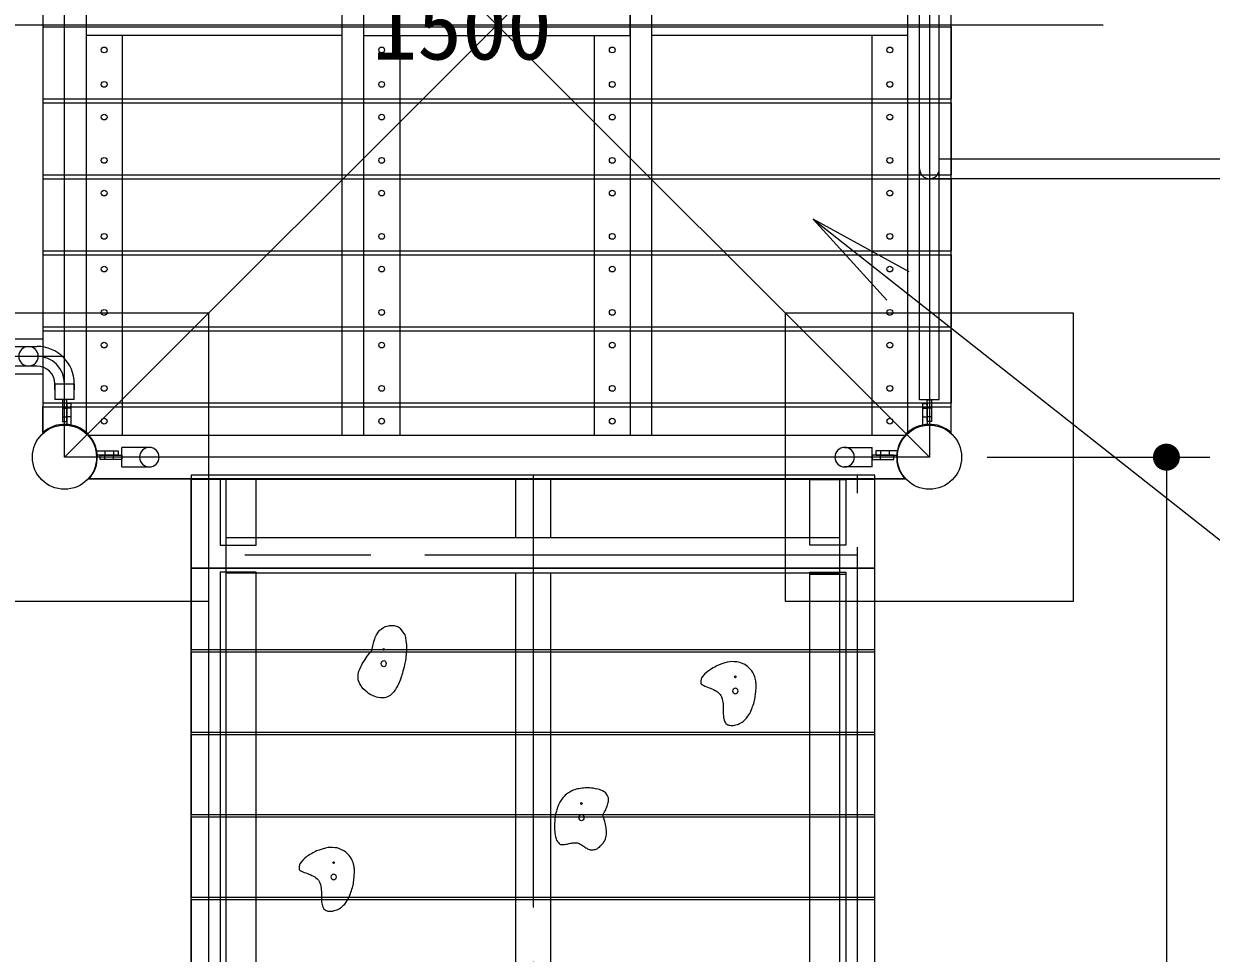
# Model space of a CAD drawing. Units: millimetres at full size, sheet at 1:50; details may follow other scales. Extents: x 750 to 20250, y 750 to 14100.
# Drawn here: x 5656 to 7304, y 9599 to 10889 of the extents above; entities that cross this region are included whole.
import ezdxf
from ezdxf.enums import TextEntityAlignment as Align

# ---------------------------------------------------------------- set-up
doc = ezdxf.new("R2010")
doc.units = ezdxf.units.MM
doc.header["$LTSCALE"] = 50
doc.linetypes.add('CHAIN', pattern=[18.5, 12, -1.5, 3.5, -1.5])
for name, color, linetype, lineweight in [('D-BMK', 2, 'CHAIN', 13), ('D-STR', 1, 'Continuous', 13), ('D-STR-DIM\u3000寸法線、寸法値', 7, 'Continuous', 13), ('D-STR-HTXT\u3000旗上げ', 7, 'Continuous', 13), ('D-STR-TXT\u3000文字列', 7, 'Continuous', 13), ('D-STR\u3000構造物外形線', 1, 'Continuous', 25)]:
    doc.layers.add(name, color=color, linetype=linetype, lineweight=lineweight)
doc.styles.add('ＭＳ ゴシック', font='')
doc.styles.get('ＭＳ ゴシック').set_extended_font_data('MS Gothic')

# ---------------------------------------------------------------- blocks, each defined once
blk = doc.blocks.new('filled_dot')
at = {"color": 0, "linetype": 'Continuous', "lineweight": -2, "const_width": 1.25}
blk.add_lwpolyline([(-0.625, 0, 1), (0.625, 0, 1)], format="xyb", close=True, dxfattribs=at)
blk = doc.blocks.new('open_arrow')
at = {"color": 0, "linetype": 'Continuous', "lineweight": -2}
blk.add_lwpolyline([(7.5, 1.25), (0, 0), (7.5, -1.25)], dxfattribs=at)

msp = doc.modelspace()

# ---------------------------------------------------------------- linework, layer by layer
at = {"layer": 'D-BMK'}
for p, q in [((5913.05, 8637.39), (5913.05, 10262.39)), ((6363.05, 10262.39), (6363.05, 8678.74)), ((6813.05, 8637.39), (6813.05, 10262.39)), ((6813.05, 10151.22), (5913.05, 10151.22))]:
    msp.add_line(p, q, dxfattribs=at)
at = {"layer": 'D-STR'}
for p, q in [((5888.75, 8637.39), (5888.75, 10256.39)), ((6837.35, 10256.39), (5888.75, 10256.39)), ((5937.35, 8637.39), (5937.35, 10256.39)), ((6338.75, 10256.39), (6338.75, 10175.52)), ((6387.35, 10256.39), (6387.35, 10175.52)), ((6788.75, 8637.39), (6788.75, 10256.39)), ((6837.35, 8637.39), (6837.35, 10262.39)), ((6788.75, 10175.52), (5937.35, 10175.52)), ((5937.35, 10126.92), (6788.75, 10126.92)), ((6338.75, 10126.92), (6338.75, 9439.28)), ((6387.35, 10126.92), (6387.35, 9439.28)), ((6797.06, 10124.71), (6747.06, 10124.71))]:
    msp.add_line(p, q, dxfattribs=at)
at = {"layer": 'D-STR', "color": 9}
for points in [[(6837.35, 10262.39), (5888.75, 10262.39), (5888.75, 10133.3), (6837.35, 10133.3)], [(6837.35, 10133.3), (5888.75, 10133.3), (5888.75, 10020.5), (6837.35, 10020.5)], [(6837.35, 10016.75), (5888.75, 10016.75), (5888.75, 9906.05), (6837.35, 9906.05)], [(6837.35, 9902.23), (5888.75, 9902.23), (5888.75, 9791.53), (6837.35, 9791.53)], [(6837.35, 9787.71), (5888.75, 9787.71), (5888.75, 9677.01), (6837.35, 9677.01)], [(6837.35, 9673.25), (5888.75, 9673.25), (5888.75, 9562.55), (6837.35, 9562.55)]]:
    msp.add_lwpolyline(points, close=True, dxfattribs=at)
at = {"layer": 'D-STR'}
for points in [[(5979.04, 10256.39), (5929.04, 10256.39), (5929.04, 10165.31), (5979.04, 10165.31)], [(6747.06, 10256.39), (6797.06, 10256.39), (6797.06, 10165.31), (6747.06, 10165.31)], [(5979.04, 10127.68), (5929.04, 10127.68), (5929.04, 9409.33), (5979.04, 9409.33)], [(6747.06, 10127.68), (6797.06, 10127.68), (6797.06, 9409.33), (6747.06, 9409.33)]]:
    msp.add_lwpolyline(points, close=True, dxfattribs=at)
at = {"layer": 'D-STR', "lineweight": 25}
for centre, major_axis in [((6155.92, 10020.72), (0, -1.23)), ((6155.92, 10001), (0, -4.31))]:
    msp.add_ellipse(centre, major_axis=major_axis, ratio=0.791044, dxfattribs=at)
at = {"layer": 'D-STR', "color": 152, "lineweight": 25}
for centre, major_axis in [((6643.75, 9982.61), (0, -1.23)), ((6643.75, 9962.89), (0, -4.31))]:
    msp.add_ellipse(centre, major_axis=major_axis, ratio=0.791044, dxfattribs=at)
at = {"layer": 'D-STR', "color": 114, "lineweight": 25}
for centre, major_axis in [((6430.29, 9806.83), (0, -1.23)), ((6430.29, 9787.11), (0, -4.31))]:
    msp.add_ellipse(centre, major_axis=major_axis, ratio=0.791044, dxfattribs=at)
at = {"layer": 'D-STR', "color": 2, "lineweight": 25}
for centre, major_axis in [((6086.4, 9724.8), (0, -1.23)), ((6086.4, 9705.08), (0, -4.31))]:
    msp.add_ellipse(centre, major_axis=major_axis, ratio=0.791044, dxfattribs=at)
at = {"layer": 'D-STR', "lineweight": 25}
msp.add_open_spline([(6139.33, 10019.38), (6137.69, 10017.34), (6132.98, 10011.04), (6131.49, 10008.88), (6130.09, 10006.85), (6126.04, 10000.67), (6124.92, 9998.48), (6123.91, 9996.53), (6121.33, 9990.42), (6120.88, 9988.27), (6120.47, 9986.33), (6120.18, 9980.29), (6120.64, 9978.36), (6121.17, 9976.13), (6124.31, 9969.9), (6125.69, 9968.07), (6127.19, 9966.08), (6132.77, 9961), (6134.84, 9959.6), (6136.88, 9958.21), (6143.6, 9954.95), (6145.98, 9954.3), (6148.12, 9953.71), (6154.84, 9953.2), (6157.04, 9953.5), (6158.69, 9953.72), (6163.31, 9955.88), (6164.68, 9956.83), (6166.17, 9957.88), (6169.96, 9961.88), (6171.05, 9963.34), (6172.31, 9965.02), (6175.42, 9970.5), (6176.32, 9972.39), (6177.34, 9974.51), (6179.97, 9981.08), (6180.65, 9983.33), (6181.86, 9987.3), (6185.05, 9999.36), (6185.76, 10003.45), (6186.45, 10007.46), (6187.68, 10019.63), (6187.6, 10023.69), (6187.53, 10027.16), (6186.24, 10037.61), (6184.98, 10040.85), (6183.99, 10043.39), (6178.74, 10049.87), (6176.72, 10051.7), (6175.76, 10052.56), (6171.9, 10053.58), (6170.62, 10053.79), (6169.28, 10054.01), (6165.15, 10054), (6163.79, 10053.81), (6162.4, 10053.61), (6158.31, 10052.43), (6157.03, 10051.84), (6155.75, 10051.25), (6152.18, 10048.93), (6151.14, 10047.97), (6150.09, 10047.01), (6147.48, 10043.61), (6146.75, 10042.39), (6145.96, 10041.09), (6144.12, 10036.9), (6143.59, 10035.47), (6143.02, 10033.94), (6141.62, 10029.24), (6141.26, 10027.65), (6140.88, 10025.99), (6140.4, 10020.7), (6139.33, 10019.38)], degree=3, knots=[0, 0, 0, 0, 1, 1, 1, 2, 2, 2, 3, 3, 3, 4, 4, 4, 5, 5, 5, 6, 6, 6, 7, 7, 7, 8, 8, 8, 9, 9, 9, 10, 10, 10, 11, 11, 11, 12, 12, 12, 13, 13, 13, 14, 14, 14, 15, 15, 15, 16, 16, 16, 17, 17, 17, 18, 18, 18, 19, 19, 19, 20, 20, 20, 21, 21, 21, 22, 22, 22, 23, 23, 23, 24, 24, 24, 24], dxfattribs=at)
at = {"layer": 'D-STR', "color": 152, "lineweight": 25}
msp.add_open_spline([(6670.51, 9949.81), (6670.02, 9948.12), (6668.39, 9943.1), (6667.78, 9941.44), (6667.19, 9939.83), (6665.31, 9935.04), (6664.55, 9933.51), (6663.81, 9932.03), (6661.31, 9927.75), (6660.29, 9926.45), (6659.28, 9925.16), (6655.8, 9921.68), (6654.51, 9920.69), (6653.32, 9919.79), (6649.37, 9917.64), (6647.98, 9917.08), (6646.64, 9916.54), (6642.41, 9915.4), (6640.97, 9915.25), (6639.7, 9915.11), (6635.79, 9915.26), (6634.57, 9915.64), (6633.5, 9915.97), (6630.49, 9917.75), (6629.86, 9918.67), (6628.96, 9920), (6627.58, 9924.71), (6627.31, 9926.3), (6626.98, 9928.33), (6626.99, 9934.52), (6626.9, 9936.57), (6626.81, 9938.74), (6626.78, 9945.26), (6626.45, 9947.41), (6626.15, 9949.31), (6624.75, 9955.02), (6623.78, 9956.69), (6622.89, 9958.22), (6618.93, 9961.89), (6617.48, 9962.9), (6615.97, 9963.94), (6610.87, 9966.1), (6609.18, 9966.82), (6607.62, 9967.49), (6602.76, 9969.08), (6601.24, 9969.83), (6600.12, 9970.37), (6596.51, 9972.11), (6596.06, 9973.27), (6595.48, 9974.75), (6596.03, 9979.79), (6596.82, 9981.17), (6598.13, 9983.45), (6603.91, 9989), (6606, 9990.59), (6608.62, 9992.59), (6617.17, 9997.62), (6620.19, 9998.93), (6623.21, 10000.23), (6632.72, 10003.08), (6635.98, 10003.55), (6638.45, 10003.9), (6646.01, 10003.5), (6648.45, 10002.96), (6650.68, 10002.46), (6657.05, 9999.71), (6658.95, 9998.45), (6660.79, 9997.22), (6665.58, 9992.54), (6666.84, 9990.73), (6668.12, 9988.9), (6670.77, 9982.68), (6671.47, 9980.55), (6671.92, 9979.18), (6672.41, 9974.87), (6672.5, 9973.43), (6672.6, 9971.92), (6672.53, 9967.35), (6672.44, 9965.83), (6672.36, 9964.24), (6671.89, 9959.48), (6671.66, 9957.9), (6671.43, 9956.29), (6670.96, 9951.38), (6670.51, 9949.81)], degree=3, knots=[0, 0, 0, 0, 1, 1, 1, 2, 2, 2, 3, 3, 3, 4, 4, 4, 5, 5, 5, 6, 6, 6, 7, 7, 7, 8, 8, 8, 9, 9, 9, 10, 10, 10, 11, 11, 11, 12, 12, 12, 13, 13, 13, 14, 14, 14, 15, 15, 15, 16, 16, 16, 17, 17, 17, 18, 18, 18, 19, 19, 19, 20, 20, 20, 21, 21, 21, 22, 22, 22, 23, 23, 23, 24, 24, 24, 25, 25, 25, 26, 26, 26, 27, 27, 27, 28, 28, 28, 28], dxfattribs=at)
at = {"layer": 'D-STR', "color": 114, "lineweight": 25}
msp.add_open_spline([(6460.04, 9790.02), (6460.6, 9788.37), (6462.13, 9783.37), (6462.58, 9781.69), (6463.02, 9780.06), (6464.22, 9775.16), (6464.47, 9773.49), (6464.71, 9771.92), (6465.12, 9767.16), (6465.04, 9765.57), (6464.95, 9764.05), (6464.13, 9759.51), (6463.63, 9758.06), (6463.15, 9756.69), (6461.03, 9752.84), (6460.17, 9751.67), (6459.32, 9750.5), (6456.3, 9747.35), (6455.16, 9746.46), (6454.1, 9745.63), (6450.59, 9743.58), (6449.32, 9743.14), (6448.18, 9742.76), (6444.55, 9742.31), (6443.36, 9742.42), (6442.36, 9742.51), (6439.53, 9743.67), (6438.63, 9744.12), (6437.66, 9744.6), (6435, 9746.47), (6434.1, 9747.07), (6433.18, 9747.67), (6430.5, 9749.61), (6429.54, 9750.13), (6428.61, 9750.63), (6425.73, 9751.97), (6424.7, 9752.17), (6423.44, 9752.41), (6419.58, 9752.39), (6418.3, 9752.26), (6416.96, 9752.13), (6413.04, 9751.16), (6411.72, 9750.9), (6410.49, 9750.66), (6406.79, 9749.81), (6405.53, 9749.77), (6404.47, 9749.74), (6401.19, 9750.01), (6400.3, 9750.58), (6399.11, 9751.34), (6396.39, 9754.73), (6395.78, 9756), (6394.96, 9757.73), (6393.63, 9763.35), (6393.35, 9765.24), (6393.01, 9767.47), (6392.7, 9774.24), (6392.73, 9776.5), (6392.76, 9778.8), (6393.36, 9785.7), (6393.67, 9787.98), (6393.89, 9789.69), (6394.95, 9794.77), (6395.4, 9796.43), (6395.81, 9797.95), (6397.32, 9802.41), (6397.93, 9803.85), (6398.49, 9805.18), (6400.45, 9809.03), (6401.2, 9810.25), (6401.89, 9811.39), (6404.25, 9814.65), (6405.15, 9815.64), (6406.17, 9816.76), (6409.52, 9819.89), (6410.75, 9820.79), (6411.96, 9821.69), (6415.89, 9823.96), (6417.27, 9824.57), (6418.7, 9825.21), (6423.19, 9826.69), (6424.72, 9827.06), (6426.38, 9827.45), (6431.43, 9828.22), (6433.13, 9828.33), (6435.37, 9828.47), (6442.12, 9828.5), (6444.35, 9828.28), (6446.53, 9828.08), (6453.04, 9826.94), (6455.12, 9826.25), (6456.92, 9825.65), (6462.13, 9823.18), (6463.55, 9821.91), (6464.76, 9820.83), (6467.24, 9816.5), (6467.75, 9814.96), (6468.09, 9813.94), (6467.82, 9810.66), (6467.65, 9809.6), (6467.46, 9808.35), (6466.4, 9804.69), (6465.99, 9803.49), (6465.52, 9802.14), (6463.89, 9798.17), (6463.27, 9796.88), (6462.62, 9795.52), (6459.55, 9791.46), (6460.04, 9790.02)], degree=3, knots=[0, 0, 0, 0, 1, 1, 1, 2, 2, 2, 3, 3, 3, 4, 4, 4, 5, 5, 5, 6, 6, 6, 7, 7, 7, 8, 8, 8, 9, 9, 9, 10, 10, 10, 11, 11, 11, 12, 12, 12, 13, 13, 13, 14, 14, 14, 15, 15, 15, 16, 16, 16, 17, 17, 17, 18, 18, 18, 19, 19, 19, 20, 20, 20, 21, 21, 21, 22, 22, 22, 23, 23, 23, 24, 24, 24, 25, 25, 25, 26, 26, 26, 27, 27, 27, 28, 28, 28, 29, 29, 29, 30, 30, 30, 31, 31, 31, 32, 32, 32, 33, 33, 33, 34, 34, 34, 35, 35, 35, 36, 36, 36, 36], dxfattribs=at)
at = {"layer": 'D-STR', "color": 2, "lineweight": 25}
msp.add_open_spline([(6113.17, 9692), (6112.68, 9690.31), (6111.04, 9685.28), (6110.44, 9683.63), (6109.85, 9682.02), (6107.97, 9677.23), (6107.2, 9675.7), (6106.46, 9674.22), (6103.96, 9669.93), (6102.95, 9668.63), (6101.94, 9667.35), (6098.46, 9663.87), (6097.16, 9662.88), (6095.97, 9661.98), (6092.02, 9659.82), (6090.64, 9659.27), (6089.29, 9658.72), (6085.07, 9657.59), (6083.63, 9657.44), (6082.35, 9657.3), (6078.45, 9657.44), (6077.22, 9657.82), (6076.15, 9658.15), (6073.15, 9659.93), (6072.52, 9660.86), (6071.61, 9662.19), (6070.23, 9666.9), (6069.97, 9668.48), (6069.63, 9670.51), (6069.64, 9676.7), (6069.56, 9678.76), (6069.47, 9680.93), (6069.44, 9687.45), (6069.1, 9689.59), (6068.81, 9691.5), (6067.4, 9697.2), (6066.43, 9698.87), (6065.55, 9700.41), (6061.59, 9704.07), (6060.14, 9705.08), (6058.63, 9706.13), (6053.52, 9708.29), (6051.83, 9709.01), (6050.27, 9709.67), (6045.42, 9711.26), (6043.9, 9712.01), (6042.78, 9712.56), (6039.17, 9714.3), (6038.71, 9715.46), (6038.14, 9716.93), (6038.69, 9721.98), (6039.48, 9723.35), (6040.79, 9725.63), (6046.56, 9731.19), (6048.66, 9732.78), (6051.28, 9734.77), (6059.82, 9739.81), (6062.85, 9741.12), (6065.87, 9742.42), (6075.38, 9745.27), (6078.64, 9745.74), (6081.11, 9746.09), (6088.67, 9745.69), (6091.11, 9745.15), (6093.34, 9744.65), (6099.71, 9741.9), (6101.61, 9740.63), (6103.45, 9739.41), (6108.23, 9734.73), (6109.5, 9732.92), (6110.78, 9731.09), (6113.43, 9724.86), (6114.13, 9722.74), (6114.57, 9721.37), (6115.06, 9717.05), (6115.16, 9715.62), (6115.26, 9714.1), (6115.18, 9709.53), (6115.1, 9708.02), (6115.01, 9706.43), (6114.54, 9701.67), (6114.31, 9700.09), (6114.08, 9698.47), (6113.62, 9693.57), (6113.17, 9692)], degree=3, knots=[0, 0, 0, 0, 1, 1, 1, 2, 2, 2, 3, 3, 3, 4, 4, 4, 5, 5, 5, 6, 6, 6, 7, 7, 7, 8, 8, 8, 9, 9, 9, 10, 10, 10, 11, 11, 11, 12, 12, 12, 13, 13, 13, 14, 14, 14, 15, 15, 15, 16, 16, 16, 17, 17, 17, 18, 18, 18, 19, 19, 19, 20, 20, 20, 21, 21, 21, 22, 22, 22, 23, 23, 23, 24, 24, 24, 25, 25, 25, 26, 26, 26, 27, 27, 27, 28, 28, 28, 28], dxfattribs=at)
at = {"layer": 'D-STR-DIM\u3000寸法線、寸法値'}
for p, q in [((6993.05, 10287.39), (7301.83, 10287.39)), ((7241.83, 10287.39), (7241.83, 8637.39))]:
    msp.add_line(p, q, dxfattribs=at)
at = {"layer": 'D-STR-HTXT\u3000旗上げ'}
msp.add_lwpolyline([(6751.5, 10617.79), (8036.94, 9603.99), (8056.94, 9603.99), (9962.81, 9603.99), (9226.04, 9603.99)], dxfattribs=at)
at = {"layer": 'D-STR\u3000構造物外形線'}
for p, q in [((5713.05, 10287.39), (5713.05, 11487.39)), ((5713.05, 11487.39), (6913.05, 10287.39)), ((6913.05, 11487.39), (5713.05, 10287.39)), ((6913.05, 11487.39), (6913.05, 10287.39)), ((5683.05, 11454.45), (5683.05, 10320.32)), ((5743.05, 11454.45), (5743.05, 10320.32)), ((6098.05, 10317.39), (6098.05, 11457.39)), ((6128.05, 11457.39), (6128.05, 10317.39)), ((6498.05, 11457.39), (6498.05, 10317.39)), ((6528.05, 10317.39), (6528.05, 11457.39)), ((6883.05, 10320.32), (6883.05, 11454.45)), ((6943.05, 10320.32), (6943.05, 11454.45)), ((6899.45, 10366.94), (6899.45, 11407.84)), ((6926.65, 10366.94), (6926.65, 11407.84)), ((3072, 10887.39), (7154.1, 10887.39)), ((5683.05, 10884.69), (6943.05, 10884.69)), ((5683.05, 10884.69), (5683.05, 10784.69)), ((6943.05, 10884.69), (6943.05, 10784.69)), ((6098.05, 10872.39), (5743.05, 10872.39)), ((5793.05, 10872.39), (5793.05, 10317.39)), ((6178.05, 10872.39), (6178.05, 10317.39)), ((6448.05, 10872.39), (6448.05, 10317.39)), ((6883.05, 10872.39), (6528.05, 10872.39)), ((6833.05, 10872.39), (6833.05, 10317.39)), ((5683.05, 10784.69), (6943.05, 10784.69)), ((5683.05, 10779.24), (6943.05, 10779.24)), ((5683.05, 10779.24), (5683.05, 10679.24)), ((6943.05, 10779.24), (6943.05, 10679.24)), ((9692.03, 10700.99), (6926.65, 10700.99)), ((5683.05, 10679.24), (6943.05, 10679.24)), ((5683.05, 10673.79), (6943.05, 10673.79)), ((5683.05, 10673.79), (5683.05, 10573.79)), ((9692.03, 10673.79), (6913.05, 10673.79)), ((6943.05, 10673.79), (6943.05, 10573.79)), ((5683.05, 10573.79), (6943.05, 10573.79)), ((5683.05, 10568.34), (6943.05, 10568.34)), ((5683.05, 10568.34), (5683.05, 10468.34)), ((6943.05, 10568.34), (6943.05, 10468.34)), ((5683.05, 10468.34), (6943.05, 10468.34)), ((5683.05, 10462.89), (6943.05, 10462.89)), ((5683.05, 10462.89), (5683.05, 10362.89)), ((6943.05, 10462.89), (6943.05, 10362.89)), ((3943.05, 10451.69), (5683.05, 10451.69)), ((3951.15, 10440.99), (5674.95, 10440.99)), ((3913.05, 10427.39), (5713.05, 10427.39)), ((5674.95, 10413.79), (3951.15, 10413.79)), ((3943.05, 10403.09), (5683.05, 10403.09)), ((5699.45, 10380.99), (5699.45, 10389.29)), ((5699.45, 10389.29), (5699.45, 10367.39)), ((5699.45, 10389.29), (5726.65, 10389.29)), ((5699.45, 10389.29), (5699.45, 10380.99)), ((5726.65, 10380.99), (5726.65, 10389.29)), ((5726.65, 10367.39), (5726.65, 10389.29)), ((5726.65, 10389.29), (5726.65, 10380.99)), ((5726.65, 10367.39), (5699.45, 10367.39)), ((6926.65, 10366.94), (6899.45, 10366.94)), ((5683.05, 10362.89), (6943.05, 10362.89)), ((5683.05, 10321.66), (5683.05, 10357.39)), ((5683.05, 10357.39), (6943.05, 10357.39)), ((5710.05, 10355.44), (5716.05, 10355.44)), ((5722.05, 10355.44), (5716.05, 10355.44)), ((6904.05, 10355.44), (6910.05, 10355.44)), ((6916.05, 10355.44), (6910.05, 10355.44)), ((6943.05, 10321.66), (6943.05, 10357.39)), ((6943.05, 10321.66), (6943.05, 10357.39)), ((5710.05, 10343.44), (5716.05, 10343.44)), ((5722.05, 10343.44), (5716.05, 10343.44)), ((6904.05, 10343.44), (6910.05, 10343.44)), ((6916.05, 10343.44), (6910.05, 10343.44)), ((6880.11, 10317.39), (5745.98, 10317.39)), ((5792.6, 10273.79), (5792.6, 10300.99)), ((5830.7, 10300.99), (5792.6, 10300.99)), ((6795.4, 10300.99), (6833.5, 10300.99)), ((6833.5, 10273.79), (6833.5, 10300.99)), ((6913.05, 10287.39), (5713.05, 10287.39)), ((5769.1, 10296.39), (5769.1, 10290.39)), ((5769.1, 10284.39), (5769.1, 10290.39)), ((5781.1, 10296.39), (5781.1, 10290.39)), ((5781.1, 10284.39), (5781.1, 10290.39)), ((6845, 10296.39), (6845, 10290.39)), ((6845, 10284.39), (6845, 10290.39)), ((6857, 10296.39), (6857, 10290.39)), ((5792.6, 10273.79), (5830.7, 10273.79)), ((6833.5, 10273.79), (6795.4, 10273.79)), ((6880.11, 10257.39), (5745.98, 10257.39)), ((5747.32, 10257.39), (6878.77, 10257.39))]:
    msp.add_line(p, q, dxfattribs=at)
for points in [[(6498.05, 10902.39), (6128.05, 10902.39), (6128.05, 10872.39), (6498.05, 10872.39)], [(5513.05, 10087.39), (5913.05, 10087.39), (5913.05, 10487.39), (5513.05, 10487.39)], [(6713.05, 10087.39), (7113.05, 10087.39), (7113.05, 10487.39), (6713.05, 10487.39)], [(5716.05, 10336.94), (5716.05, 10366.94), (5710.05, 10366.94), (5710.05, 10336.94)], [(6910.05, 10336.94), (6910.05, 10366.94), (6916.05, 10366.94), (6916.05, 10336.94)], [(5722.05, 10331.94), (5722.05, 10361.94), (5716.05, 10361.94), (5716.05, 10331.94)], [(6904.05, 10331.94), (6904.05, 10361.94), (6910.05, 10361.94), (6910.05, 10331.94)], [(5757.6, 10296.39), (5787.6, 10296.39), (5787.6, 10290.39), (5757.6, 10290.39)], [(5762.6, 10290.39), (5792.6, 10290.39), (5792.6, 10284.39), (5762.6, 10284.39)], [(6863.5, 10290.39), (6833.5, 10290.39), (6833.5, 10284.39), (6863.5, 10284.39)], [(6868.5, 10296.39), (6838.5, 10296.39), (6838.5, 10290.39), (6868.5, 10290.39)]]:
    msp.add_lwpolyline(points, close=True, dxfattribs=at)
for centre, radius in [((5768.05, 10852.39), 4), ((6153.05, 10852.39), 4), ((6473.05, 10852.39), 4), ((6858.05, 10852.39), 4), ((5768.05, 10804.69), 4), ((6153.05, 10804.69), 4), ((6473.05, 10804.69), 4), ((6858.05, 10804.69), 4), ((5768.05, 10759.24), 4), ((6153.05, 10759.24), 4), ((6473.05, 10759.24), 4), ((6858.05, 10759.24), 4), ((5768.05, 10699.24), 4), ((6153.05, 10699.24), 4), ((6473.05, 10699.24), 4), ((6858.05, 10699.24), 4), ((5768.05, 10653.79), 4), ((6153.05, 10653.79), 4), ((6473.05, 10653.79), 4), ((6858.05, 10653.79), 4), ((6858.05, 10653.79), 4), ((5768.05, 10593.79), 4), ((6153.05, 10593.79), 4), ((6473.05, 10593.79), 4), ((6858.05, 10593.79), 4), ((5768.05, 10548.34), 4), ((6153.05, 10548.34), 4), ((6473.05, 10548.34), 4), ((6858.05, 10548.34), 4), ((5768.05, 10488.34), 4), ((6153.05, 10488.34), 4), ((6473.05, 10488.34), 4), ((6858.05, 10488.34), 4), ((5768.05, 10442.89), 4), ((6153.05, 10442.89), 4), ((6473.05, 10442.89), 4), ((6858.05, 10442.89), 4), ((5768.05, 10382.89), 4), ((6153.05, 10382.89), 4), ((6473.05, 10382.89), 4), ((6858.05, 10382.89), 4), ((5713.05, 10287.39), 44.55), ((5768.05, 10337.39), 4), ((6153.05, 10337.39), 4), ((6473.05, 10337.39), 4), ((6858.05, 10337.39), 4), ((6913.05, 10287.39), 44.55)]:
    msp.add_circle(centre, radius, dxfattribs=at)
for centre, radius, start, end in [((6913.05, 10687.39), 13.6, 180, 0), ((6913.05, 10687.39), 13.6, 180, 0), ((6913.05, 10687.39), 13.6, 180, 0), ((5663.05, 10427.39), 13.6, 90, 270), ((5663.05, 10427.39), 13.6, 270, 90), ((5674.95, 10389.29), 51.7, 0, 90), ((5674.95, 10389.29), 38.1, 0, 90), ((5674.95, 10389.29), 24.5, 0, 90), ((5713.05, 10287.39), 45.55, 318.80552, 131.19448), ((6913.05, 10287.39), 45.55, 48.80552, 221.19448), ((6913.05, 10287.39), 45.55, 48.80552, 221.19448), ((5830.7, 10287.39), 13.6, 90, 270), ((5830.7, 10287.39), 13.6, 270, 90), ((6795.4, 10287.39), 13.6, 90, 270), ((6795.4, 10287.39), 13.6, 270, 90)]:
    msp.add_arc(centre, radius, start, end, dxfattribs=at)

# ---------------------------------------------------------------- block references
at = {"layer": 'D-STR-DIM\u3000寸法線、寸法値', "xscale": 15, "yscale": 15, "rotation": 270}
msp.add_blockref('filled_dot', (7241.83, 10287.39), dxfattribs=at)
at = {"layer": 'D-STR-HTXT\u3000旗上げ', "xscale": 20, "yscale": 20, "rotation": 321.7}
msp.add_blockref('open_arrow', (6751.5, 10617.79), dxfattribs=at)

# ---------------------------------------------------------------- texts
at = {"layer": 'D-STR-TXT\u3000文字列', "style": 'ＭＳ ゴシック'}
msp.add_text('1500', height=91.64, dxfattribs=at).set_placement((6139.98, 10811.64), align=Align.BOTTOM_LEFT)

doc.saveas('drawing.dxf')
